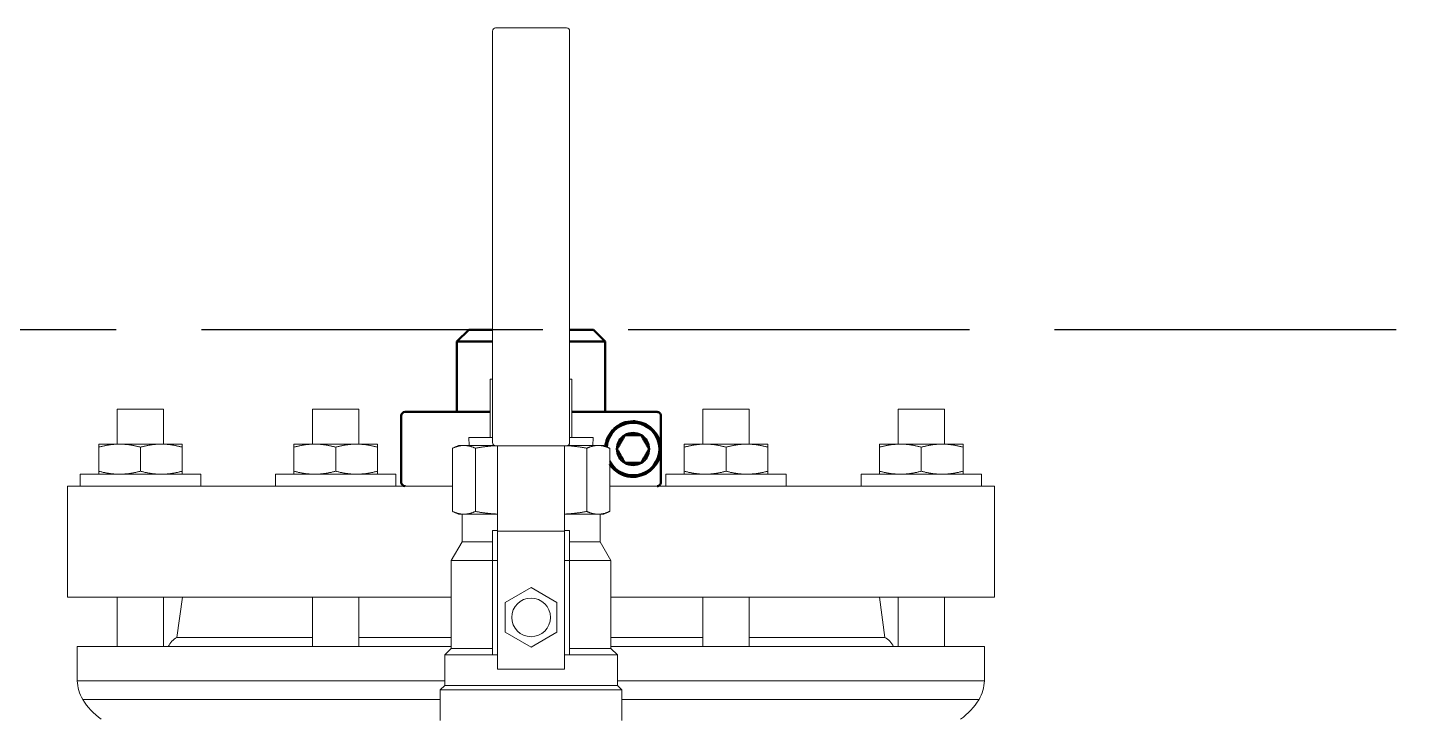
# Model space of a CAD drawing. Header units: inches. Extents: x 15 to 402, y 6 to 258.
# Drawn here: x 76.22 to 85.67, y 127.86 to 132.53 of the extents above; entities that cross this region are included whole.
import ezdxf

# ---------------------------------------------------------------- set-up
doc = ezdxf.new("R2010")
doc.units = ezdxf.units.IN
doc.header["$LTSCALE"] = 12
doc.header["$MEASUREMENT"] = 0
doc.linetypes.add('DASHED_SPACE', pattern=[0.2067, 0.1654, -0.0413])
doc.layers.add('Sketch Geometry (ANSI)', color=7, linetype='Continuous', lineweight=25)
doc.layers.add('Visible (ANSI)', color=7, linetype='Continuous', lineweight=50)

msp = doc.modelspace()

# ---------------------------------------------------------------- linework, layer by layer
at = {"layer": 'Sketch Geometry (ANSI)', "linetype": 'DASHED_SPACE', "ltscale": 1.159922}
msp.add_line((102.7125, 130.49086), (22.1545, 130.49086), dxfattribs=at)
at = {"layer": 'Visible (ANSI)', "linetype": 'Continuous', "lineweight": 18}
for p, q in [((79.35707, 132.50564), (79.35707, 132.47583)), ((79.35707, 132.47583), (79.35707, 129.72932)), ((79.37795, 132.52652), (79.85645, 132.52652)), ((79.87733, 132.47583), (79.87733, 132.50564)), ((79.87733, 129.72932), (79.87733, 132.47583)), ((79.34161, 130.15778), (79.34161, 129.76408)), ((79.35707, 130.15778), (79.34161, 130.15778)), ((79.89279, 130.15778), (79.87733, 130.15778)), ((79.89279, 130.15778), (79.89279, 129.76408)), ((77.13954, 129.95586), (76.82704, 129.95586)), ((76.82704, 129.71886), (76.82704, 129.95586)), ((77.13954, 129.71886), (77.13954, 129.95586)), ((78.45579, 129.95586), (78.14329, 129.95586)), ((78.14329, 129.71886), (78.14329, 129.95586)), ((78.45579, 129.71886), (78.45579, 129.95586)), ((81.08829, 129.95586), (80.77579, 129.95586)), ((80.77579, 129.71886), (80.77579, 129.95586)), ((81.08829, 129.71886), (81.08829, 129.95586)), ((82.40454, 129.95586), (82.09204, 129.95586)), ((82.09204, 129.71886), (82.09204, 129.95586)), ((82.40454, 129.71886), (82.40454, 129.95586)), ((76.84254, 129.71886), (76.70179, 129.71886)), ((77.12404, 129.71886), (76.84254, 129.71886)), ((77.26479, 129.71886), (77.12404, 129.71886)), ((78.15879, 129.71886), (78.01804, 129.71886)), ((78.44029, 129.71886), (78.15879, 129.71886)), ((78.58104, 129.71886), (78.44029, 129.71886)), ((79.35707, 129.76408), (79.19854, 129.76408)), ((79.20024, 129.70997), (79.19854, 129.76408)), ((80.03585, 129.76408), (79.87733, 129.76408)), ((80.03416, 129.70997), (80.03585, 129.76408)), ((80.79129, 129.71886), (80.65054, 129.71886)), ((81.07279, 129.71886), (80.79129, 129.71886)), ((81.21354, 129.71886), (81.07279, 129.71886)), ((82.10754, 129.71886), (81.96679, 129.71886)), ((82.38904, 129.71886), (82.10754, 129.71886)), ((82.52979, 129.71886), (82.38904, 129.71886)), ((76.70179, 129.69856), (76.70179, 129.53617)), ((76.98329, 129.69856), (76.98329, 129.53617)), ((77.26479, 129.69856), (77.26479, 129.53617)), ((78.01804, 129.69856), (78.01804, 129.53617)), ((78.29954, 129.69856), (78.29954, 129.53617)), ((78.58104, 129.69856), (78.58104, 129.53617)), ((79.1272, 129.70997), (79.08682, 129.69115)), ((79.08682, 129.69115), (79.08682, 129.2648)), ((79.1645, 129.70997), (79.1272, 129.70997)), ((79.37008, 129.70997), (79.1645, 129.70997)), ((79.24217, 129.69115), (79.24217, 129.2648)), ((79.85645, 129.70844), (79.37795, 129.70844)), ((79.391, 129.70844), (79.391, 129.1314)), ((79.8434, 129.1314), (79.8434, 129.70844)), ((80.0699, 129.70997), (79.86431, 129.70997)), ((79.99223, 129.69115), (79.99223, 129.2648)), ((80.1072, 129.70997), (80.0699, 129.70997)), ((80.1072, 129.70997), (80.14757, 129.69115)), ((80.14757, 129.69115), (80.14757, 129.2648)), ((80.65054, 129.69856), (80.65054, 129.53617)), ((80.93204, 129.69856), (80.93204, 129.53617)), ((81.21354, 129.69856), (81.21354, 129.53617)), ((81.96679, 129.69856), (81.96679, 129.53617)), ((82.24829, 129.69856), (82.24829, 129.53617)), ((82.52979, 129.69856), (82.52979, 129.53617)), ((76.4922, 129.43586), (79.08682, 129.43586)), ((76.4922, 129.43586), (76.4922, 128.68586)), ((77.38929, 129.51586), (76.57729, 129.51586)), ((76.57729, 129.51586), (76.57729, 129.43586)), ((77.38929, 129.51586), (77.38929, 129.43586)), ((78.70554, 129.51586), (77.89354, 129.51586)), ((77.89354, 129.51586), (77.89354, 129.43586)), ((78.70554, 129.51586), (78.70554, 129.43586)), ((80.14757, 129.43586), (82.7422, 129.43586)), ((81.33804, 129.51586), (80.52604, 129.51586)), ((80.52604, 129.51586), (80.52604, 129.43586)), ((81.33804, 129.51586), (81.33804, 129.43586)), ((82.65429, 129.51586), (81.84229, 129.51586)), ((81.84229, 129.51586), (81.84229, 129.43586)), ((82.65429, 129.51586), (82.65429, 129.43586)), ((82.7422, 129.43586), (82.7422, 128.68586)), ((79.1272, 129.24597), (79.08682, 129.2648)), ((79.1272, 129.24597), (79.1645, 129.24597)), ((79.1517, 129.06037), (79.1517, 129.24597)), ((79.1645, 129.24597), (79.391, 129.24597)), ((79.8434, 129.24597), (80.0699, 129.24597)), ((80.0699, 129.24597), (80.1072, 129.24597)), ((80.0827, 129.06037), (80.0827, 129.24597)), ((80.1072, 129.24597), (80.14757, 129.2648)), ((79.1517, 129.06037), (79.07896, 128.93439)), ((79.35707, 129.06037), (79.1517, 129.06037)), ((79.35707, 129.13596), (79.35707, 128.93439)), ((79.35707, 129.13596), (79.391, 129.13596)), ((79.8434, 129.1314), (79.391, 129.1314)), ((79.391, 129.1314), (79.391, 128.37947)), ((79.8434, 129.13596), (79.87733, 129.13596)), ((79.8434, 128.37947), (79.8434, 129.1314)), ((79.87733, 128.93439), (79.87733, 129.13596)), ((80.0827, 129.06037), (79.87733, 129.06037)), ((80.0827, 129.06037), (80.15543, 128.93439)), ((79.35707, 128.93439), (79.07896, 128.93439)), ((79.07896, 128.34068), (79.07896, 128.93439)), ((79.35707, 128.93439), (79.35707, 128.29704)), ((79.35707, 128.93439), (79.391, 128.93439)), ((79.8434, 128.93439), (79.87733, 128.93439)), ((79.87733, 128.29704), (79.87733, 128.93439)), ((80.15543, 128.93439), (79.87733, 128.93439)), ((80.15543, 128.34068), (80.15543, 128.93439)), ((76.4922, 128.68586), (79.07896, 128.68586)), ((76.82704, 128.35342), (76.82704, 128.68586)), ((77.13954, 128.35342), (77.13954, 128.68586)), ((77.26589, 128.68586), (77.22884, 128.41524)), ((78.14329, 128.35342), (78.14329, 128.68586)), ((78.45579, 128.35342), (78.45579, 128.68586)), ((79.4432, 128.65043), (79.6172, 128.75089)), ((79.6172, 128.75089), (79.7912, 128.65043)), ((80.15543, 128.68586), (82.7422, 128.68586)), ((80.77579, 128.35342), (80.77579, 128.68586)), ((81.08829, 128.35342), (81.08829, 128.68586)), ((81.96569, 128.68586), (82.00274, 128.41524)), ((82.09204, 128.35342), (82.09204, 128.68586)), ((82.40454, 128.35342), (82.40454, 128.68586)), ((79.4432, 128.44951), (79.4432, 128.65043)), ((79.7912, 128.65043), (79.7912, 128.44951)), ((78.14329, 128.41524), (77.22884, 128.41524)), ((79.07896, 128.41524), (78.45579, 128.41524)), ((79.6172, 128.34906), (79.4432, 128.44951)), ((79.7912, 128.44951), (79.6172, 128.34906)), ((80.77579, 128.41524), (80.15543, 128.41524)), ((82.00274, 128.41524), (81.08829, 128.41524)), ((79.07896, 128.35342), (76.55688, 128.35342)), ((76.55688, 128.12272), (76.55688, 128.35342)), ((79.07896, 128.34068), (79.03532, 128.29704)), ((79.35707, 128.29704), (79.03532, 128.29704)), ((79.03532, 128.09082), (79.03532, 128.29704)), ((79.35707, 128.34068), (79.07896, 128.34068)), ((79.391, 128.29704), (79.35707, 128.29704)), ((79.391, 128.20015), (79.391, 128.37947)), ((79.8434, 128.37947), (79.8434, 128.20015)), ((79.87733, 128.29704), (79.8434, 128.29704)), ((80.15543, 128.34068), (79.87733, 128.34068)), ((80.19907, 128.29704), (79.87733, 128.29704)), ((82.6747, 128.35342), (80.15543, 128.35342)), ((80.15543, 128.34068), (80.19907, 128.29704)), ((80.19907, 128.09082), (80.19907, 128.29704)), ((82.6747, 128.12272), (82.6747, 128.35342)), ((79.03532, 128.12272), (76.55688, 128.12272)), ((79.8434, 128.20015), (79.391, 128.20015)), ((82.6747, 128.12272), (80.19907, 128.12272)), ((79.03532, 128.09082), (79.0047, 128.0602)), ((80.2297, 128.0602), (79.0047, 128.0602)), ((79.0047, 127.85397), (79.0047, 128.0602)), ((80.19907, 128.09082), (79.03532, 128.09082)), ((80.19907, 128.09082), (80.2297, 128.0602)), ((80.2297, 127.85397), (80.2297, 128.0602)), ((79.0047, 127.99634), (76.59354, 127.99634)), ((82.63803, 127.99634), (80.2297, 127.99634))]:
    msp.add_line(p, q, dxfattribs=at)
at = {"layer": 'Visible (ANSI)'}
for p, q in [((79.1972, 130.49086), (79.1172, 130.41086)), ((79.1972, 130.49086), (79.35707, 130.49086)), ((79.87733, 130.49086), (80.0372, 130.49086)), ((80.0372, 130.49086), (80.1172, 130.41086)), ((79.35707, 130.41086), (79.1172, 130.41086)), ((79.1172, 129.93586), (79.1172, 130.41086)), ((80.1172, 130.41086), (79.87733, 130.41086)), ((80.1172, 129.93586), (80.1172, 130.41086)), ((78.7422, 129.91086), (78.7422, 129.46086)), ((79.34161, 129.93586), (78.7672, 129.93586)), ((80.46679, 129.93586), (79.89279, 129.93586)), ((80.4918, 129.91086), (80.4918, 129.69801)), ((80.4918, 129.67372), (80.4918, 129.46086))]:
    msp.add_line(p, q, dxfattribs=at)
at = {"layer": 'Visible (ANSI)', "linetype": 'Continuous', "lineweight": 18}
msp.add_circle((79.6172, 128.54997), 0.1305, dxfattribs=at)
for centre, radius, start, end in [((79.37795, 132.50564), 0.02088, 90, 180), ((79.85645, 132.50564), 0.02088, 0, 90), ((79.37795, 129.72932), 0.02088, 180, 270), ((79.85645, 129.72932), 0.02088, 270, 0), ((77.29555, 128.29501), 0.1375, 119.023912, 154.864519), ((81.93603, 128.29501), 0.1375, 25.135481, 60.976088), ((76.84539, 128.13792), 0.28891, 183.015326, 209.34172), ((82.38618, 128.13792), 0.28891, 330.65828, 356.984674), ((76.97177, 128.22769), 0.44337, 211.453197, 235.054659), ((82.25981, 128.22769), 0.44337, 304.945341, 328.546803)]:
    msp.add_arc(centre, radius, start, end, dxfattribs=at)
at = {"layer": 'Visible (ANSI)'}
for centre, radius, start, end in [((78.7672, 129.91086), 0.025, 90, 180), ((80.3047, 129.68586), 0.1775, 207.720511, 175.311955), ((80.3047, 129.68586), 0.1875, 275.809148, 84.190852), ((80.3047, 129.68586), 0.10825, 120, 180), ((80.3047, 129.68586), 0.10825, 60, 120), ((80.3047, 129.68586), 0.10825, 0, 60), ((80.3047, 129.68586), 0.10825, 180, 240), ((80.3047, 129.68586), 0.10825, 300, 0), ((80.3047, 129.68586), 0.10825, 240, 300), ((78.7672, 129.46086), 0.025, 180, 270)]:
    msp.add_arc(centre, radius, start, end, dxfattribs=at)
for points, knots in [([(80.46679, 129.93586), (80.46988, 129.93586), (80.47351, 129.93514), (80.47922, 129.93278), (80.4823, 129.93072), (80.48666, 129.92636), (80.48872, 129.92328), (80.49108, 129.91758), (80.4918, 129.91395), (80.4918, 129.91086)], [-0.094063017, -0.094063017, -0.094063017, -0.094063017, -0.07053809, -0.07053809, -0.04701909, -0.04701909, -0.02350684, -0.02350684, 0, 0, 0, 0]), ([(80.32367, 129.87242), (80.3175, 129.87304), (80.31117, 129.87336), (80.28353, 129.87336), (80.25876, 129.86961), (80.20922, 129.84944), (80.18453, 129.83293), (80.15112, 129.79529), (80.13863, 129.77597), (80.12398, 129.7386), (80.11995, 129.72167), (80.1182, 129.70486)], [-3.33220076, -3.33220076, -3.33220076, -3.33220076, -3.25244572, -3.25244572, -2.99173623, -2.99173623, -2.73102674, -2.73102674, -2.55727326, -2.55727326, -2.4312634, -2.4312634, -2.4312634, -2.4312634]), ([(80.1476, 129.58359), (80.15288, 129.57547), (80.15859, 129.56801), (80.18453, 129.5388), (80.20922, 129.52229), (80.25876, 129.50212), (80.28353, 129.49836), (80.31117, 129.49836), (80.3175, 129.49869), (80.32367, 129.49931)], [-2.11253313, -2.11253313, -2.11253313, -2.11253313, -2.03601282, -2.03601282, -1.77530333, -1.77530333, -1.51459384, -1.51459384, -1.4348388, -1.4348388, -1.4348388, -1.4348388]), ([(80.4918, 129.46086), (80.4918, 129.45778), (80.49108, 129.45415), (80.48872, 129.44845), (80.48666, 129.44537), (80.4823, 129.44101), (80.47922, 129.43895), (80.47351, 129.43659), (80.46988, 129.43586), (80.46679, 129.43586)], [-0.376254315, -0.376254315, -0.376254315, -0.376254315, -0.352747475, -0.352747475, -0.329235224, -0.329235224, -0.305716225, -0.305716225, -0.282191297, -0.282191297, -0.282191297, -0.282191297])]:
    msp.add_open_spline(points, degree=3, knots=knots, dxfattribs=at)
at = {"layer": 'Visible (ANSI)', "linetype": 'Continuous', "lineweight": 18}
for points, weights in [([(76.70179, 129.69856), (76.70179, 129.71886), (76.70179, 129.71886)], [1, 1.0379548493, 1]), ([(76.84254, 129.71886), (76.77722, 129.71886), (76.70179, 129.69856)], [1, 1.0379548493, 1]), ([(76.98329, 129.69856), (76.90786, 129.71886), (76.84254, 129.71886)], [1, 1.0379548493, 1]), ([(77.12404, 129.71886), (77.05872, 129.71886), (76.98329, 129.69856)], [1, 1.0379548493, 1]), ([(77.26479, 129.69856), (77.18936, 129.71886), (77.12404, 129.71886)], [1, 1.0379548493, 1]), ([(77.26479, 129.71886), (77.26479, 129.71886), (77.26479, 129.69856)], [1, 1.0379548493, 1]), ([(78.01804, 129.69856), (78.01804, 129.71886), (78.01804, 129.71886)], [1, 1.0379548493, 1]), ([(78.15879, 129.71886), (78.09347, 129.71886), (78.01804, 129.69856)], [1, 1.0379548493, 1]), ([(78.29954, 129.69856), (78.22411, 129.71886), (78.15879, 129.71886)], [1, 1.0379548493, 1]), ([(78.44029, 129.71886), (78.37497, 129.71886), (78.29954, 129.69856)], [1, 1.0379548493, 1]), ([(78.58104, 129.69856), (78.50561, 129.71886), (78.44029, 129.71886)], [1, 1.0379548493, 1]), ([(78.58104, 129.71886), (78.58104, 129.71886), (78.58104, 129.69856)], [1, 1.0379548493, 1]), ([(80.65054, 129.69856), (80.65054, 129.71886), (80.65054, 129.71886)], [1, 1.0379548493, 1]), ([(80.79129, 129.71886), (80.72597, 129.71886), (80.65054, 129.69856)], [1, 1.0379548493, 1]), ([(80.93204, 129.69856), (80.85661, 129.71886), (80.79129, 129.71886)], [1, 1.0379548493, 1]), ([(81.07279, 129.71886), (81.00747, 129.71886), (80.93204, 129.69856)], [1, 1.0379548493, 1]), ([(81.21354, 129.69856), (81.13811, 129.71886), (81.07279, 129.71886)], [1, 1.0379548493, 1]), ([(81.21354, 129.71886), (81.21354, 129.71886), (81.21354, 129.69856)], [1, 1.0379548493, 1]), ([(81.96679, 129.69856), (81.96679, 129.71886), (81.96679, 129.71886)], [1, 1.0379548493, 1]), ([(82.10754, 129.71886), (82.04222, 129.71886), (81.96679, 129.69856)], [1, 1.0379548493, 1]), ([(82.24829, 129.69856), (82.17286, 129.71886), (82.10754, 129.71886)], [1, 1.0379548493, 1]), ([(82.38904, 129.71886), (82.32372, 129.71886), (82.24829, 129.69856)], [1, 1.0379548493, 1]), ([(82.52979, 129.69856), (82.45436, 129.71886), (82.38904, 129.71886)], [1, 1.0379548493, 1]), ([(82.52979, 129.71886), (82.52979, 129.71886), (82.52979, 129.69856)], [1, 1.0379548493, 1]), ([(79.1645, 129.70997), (79.1272, 129.70997), (79.08682, 129.69115)], [1, 1.0562990584, 1.07162109099]), ([(79.24217, 129.69115), (79.20179, 129.70997), (79.1645, 129.70997)], [1.07162109099, 1.0562990584, 1]), ([(79.37728, 129.70845), (79.31217, 129.70467), (79.24217, 129.69115)], [1.02821409886, 1.06057201315, 1.07162109099]), ([(79.99223, 129.69115), (79.92222, 129.70467), (79.85712, 129.70845)], [1.07162109099, 1.06057201315, 1.02821409886]), ([(80.0699, 129.70997), (80.0326, 129.70997), (79.99223, 129.69115)], [1, 1.0562990584, 1.07162109099]), ([(80.14757, 129.69115), (80.1072, 129.70997), (80.0699, 129.70997)], [1.07162109099, 1.0562990584, 1]), ([(76.70179, 129.53617), (76.77722, 129.51586), (76.84254, 129.51586)], [1, 1.0379548493, 1]), ([(76.70179, 129.51586), (76.70179, 129.51586), (76.70179, 129.53617)], [1, 1.0379548493, 1]), ([(76.84254, 129.51586), (76.90786, 129.51586), (76.98329, 129.53617)], [1, 1.0379548493, 1]), ([(76.98329, 129.53617), (77.05872, 129.51586), (77.12404, 129.51586)], [1, 1.0379548493, 1]), ([(77.12404, 129.51586), (77.18936, 129.51586), (77.26479, 129.53617)], [1, 1.0379548493, 1]), ([(77.26479, 129.53617), (77.26479, 129.51586), (77.26479, 129.51586)], [1, 1.0379548493, 1]), ([(78.01804, 129.53617), (78.09347, 129.51586), (78.15879, 129.51586)], [1, 1.0379548493, 1]), ([(78.01804, 129.51586), (78.01804, 129.51586), (78.01804, 129.53617)], [1, 1.0379548493, 1]), ([(78.15879, 129.51586), (78.22411, 129.51586), (78.29954, 129.53617)], [1, 1.0379548493, 1]), ([(78.29954, 129.53617), (78.37497, 129.51586), (78.44029, 129.51586)], [1, 1.0379548493, 1]), ([(78.44029, 129.51586), (78.50561, 129.51586), (78.58104, 129.53617)], [1, 1.0379548493, 1]), ([(78.58104, 129.53617), (78.58104, 129.51586), (78.58104, 129.51586)], [1, 1.0379548493, 1]), ([(80.65054, 129.53617), (80.72597, 129.51586), (80.79129, 129.51586)], [1, 1.0379548493, 1]), ([(80.65054, 129.51586), (80.65054, 129.51586), (80.65054, 129.53617)], [1, 1.0379548493, 1]), ([(80.79129, 129.51586), (80.85661, 129.51586), (80.93204, 129.53617)], [1, 1.0379548493, 1]), ([(80.93204, 129.53617), (81.00747, 129.51586), (81.07279, 129.51586)], [1, 1.0379548493, 1]), ([(81.07279, 129.51586), (81.13811, 129.51586), (81.21354, 129.53617)], [1, 1.0379548493, 1]), ([(81.21354, 129.53617), (81.21354, 129.51586), (81.21354, 129.51586)], [1, 1.0379548493, 1]), ([(81.96679, 129.51586), (81.96679, 129.51586), (81.96679, 129.53617)], [1, 1.0379548493, 1]), ([(81.96679, 129.53617), (82.04222, 129.51586), (82.10754, 129.51586)], [1, 1.0379548493, 1]), ([(82.10754, 129.51586), (82.17286, 129.51586), (82.24829, 129.53617)], [1, 1.0379548493, 1]), ([(82.24829, 129.53617), (82.32372, 129.51586), (82.38904, 129.51586)], [1, 1.0379548493, 1]), ([(82.38904, 129.51586), (82.45436, 129.51586), (82.52979, 129.53617)], [1, 1.0379548493, 1]), ([(82.52979, 129.53617), (82.52979, 129.51586), (82.52979, 129.51586)], [1, 1.0379548493, 1]), ([(79.08682, 129.2648), (79.1272, 129.24597), (79.1645, 129.24597)], [1.07162109099, 1.0562990584, 1]), ([(79.1645, 129.24597), (79.20179, 129.24597), (79.24217, 129.2648)], [1, 1.0562990584, 1.07162109099]), ([(79.24217, 129.2648), (79.31939, 129.24988), (79.391, 129.24681)], [1.07162109099, 1.05944514846, 1.02139227006]), ([(79.8434, 129.24681), (79.915, 129.24988), (79.99223, 129.2648)], [1.02139227006, 1.05944514846, 1.07162109099]), ([(79.99223, 129.2648), (80.0326, 129.24597), (80.0699, 129.24597)], [1.07162109099, 1.0562990584, 1]), ([(80.0699, 129.24597), (80.1072, 129.24597), (80.14757, 129.2648)], [1, 1.0562990584, 1.07162109099])]:
    msp.add_rational_spline(points, weights, degree=2, dxfattribs=at)
at = {"layer": 'Visible (ANSI)'}
for points in [[(80.25057, 129.77961), (80.22351, 129.73274), (80.19644, 129.68586)], [(80.25057, 129.77961), (80.3047, 129.77961), (80.35882, 129.77961)], [(80.41295, 129.68586), (80.38589, 129.73274), (80.35882, 129.77961)], [(80.19644, 129.68586), (80.22351, 129.63899), (80.25057, 129.59211)], [(80.35882, 129.59211), (80.38589, 129.63899), (80.41295, 129.68586)], [(80.25057, 129.59211), (80.3047, 129.59211), (80.35882, 129.59211)]]:
    msp.add_rational_spline(points, [1.19489831607, 1.37974972887, 1.19489831607], degree=2, dxfattribs=at)

doc.saveas('drawing.dxf')
